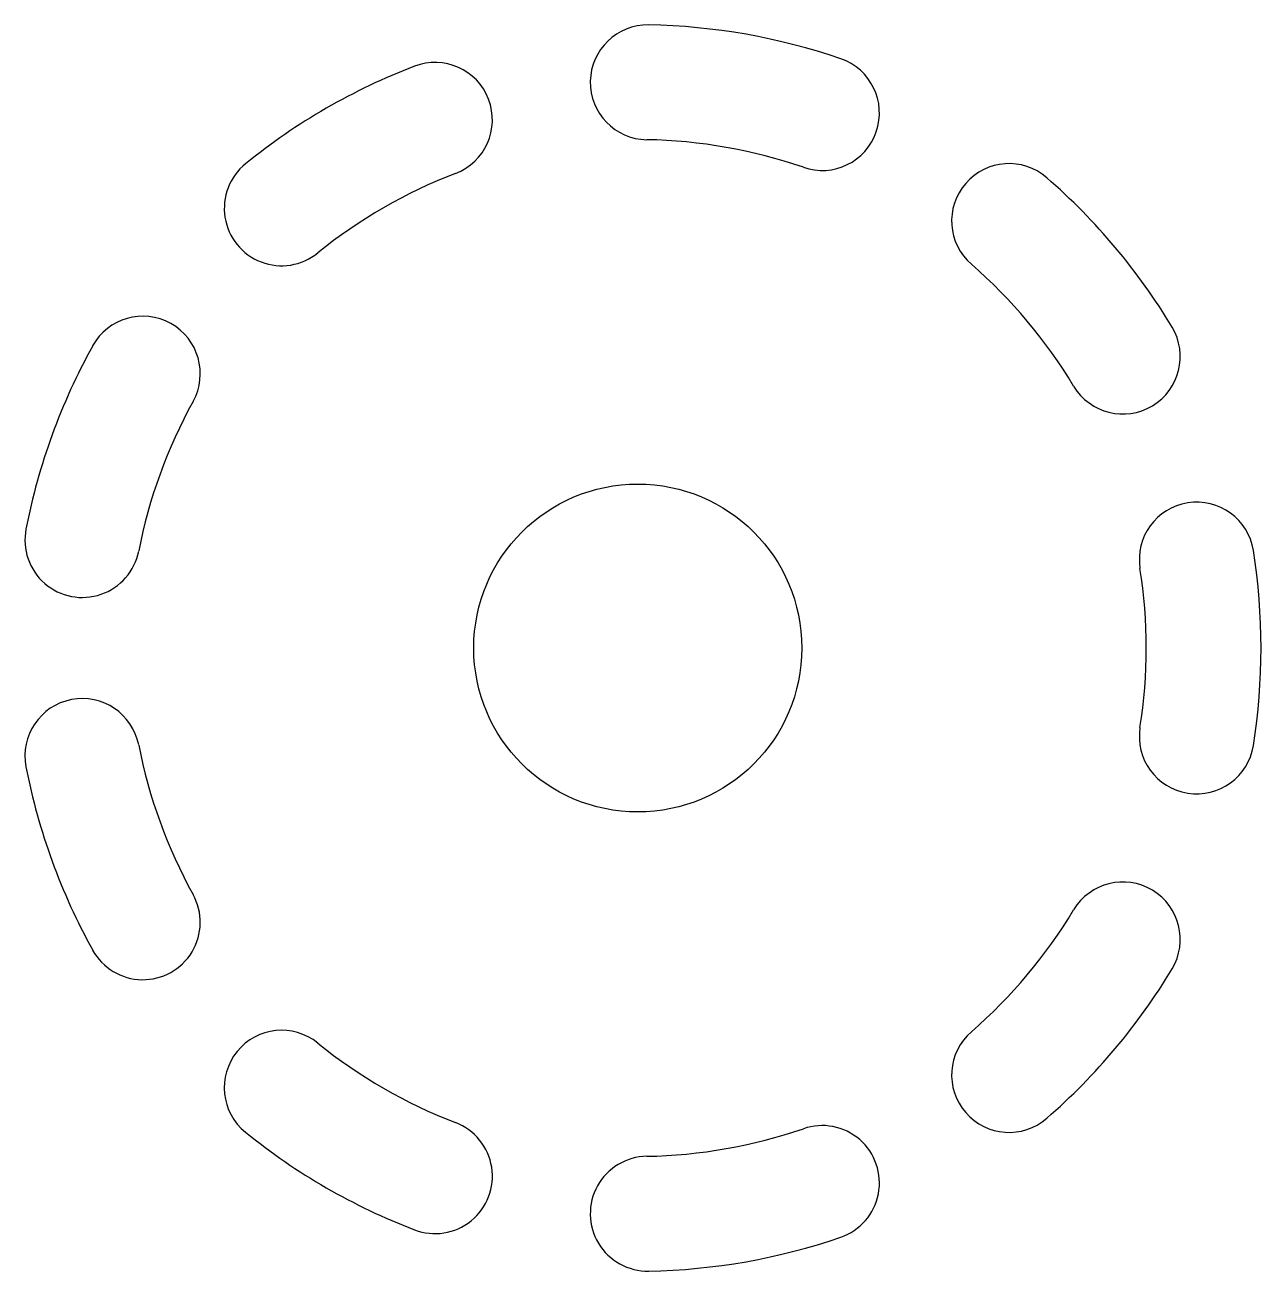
# Model space of a CAD drawing. Header units: metres. Extents: x -29.9 to 30.4, y -30.4 to 30.4.
import ezdxf

# ---------------------------------------------------------------- set-up
doc = ezdxf.new("R2010")
doc.units = ezdxf.units.M

msp = doc.modelspace()

# ---------------------------------------------------------------- linework, layer by layer
msp.add_circle((0, 0), 8)
for centre, radius, start, end in [((0.482, 27.596), 2.8, 89, 269), ((0, 0), 30.4, 71, 89), ((8.986, 26.096), 2.8, 251, 431), ((0, 0), 30.4, 111, 129), ((-9.891, 25.767), 2.8, 291, 471), ((0, 0), 24.8, 71, 89), ((-17.369, 21.449), 2.8, 129, 309), ((0, 0), 24.8, 111, 129), ((18.107, 20.83), 2.8, 49, 229), ((0, 0), 30.4, 31, 49), ((0, 0), 24.8, 31, 49), ((-24.14, 13.381), 2.8, 331, 511), ((23.658, 14.215), 2.8, 211, 391), ((0, 0), 30.4, 151, 169), ((0, 0), 24.8, 151, 169), ((27.26, 4.318), 2.8, 9, 189), ((-27.093, 5.266), 2.8, 169, 349), ((0, 0), 30.4, -9, 9), ((0, 0), 24.8, -9, 9), ((-27.093, -5.266), 2.8, 371, 551), ((27.26, -4.318), 2.8, 171, 351), ((0, 0), 24.8, 191, 209), ((0, 0), 30.4, 191, 209), ((23.658, -14.215), 2.8, 329, 509), ((-24.14, -13.381), 2.8, 209, 389), ((0, 0), 24.8, 311, 329), ((0, 0), 30.4, 311, 329), ((-17.369, -21.449), 2.8, 411, 591), ((18.107, -20.83), 2.8, 491, 671), ((0, 0), 24.8, 231, 249), ((0, 0), 30.4, 231, 249), ((-9.891, -25.767), 2.8, 249, 429), ((0, 0), 24.8, 271, 289), ((8.986, -26.096), 2.8, 289, 469), ((0.482, -27.596), 2.8, 451, 631), ((0, 0), 30.4, 271, 289)]:
    msp.add_arc(centre, radius, start, end)

doc.saveas('drawing.dxf')
